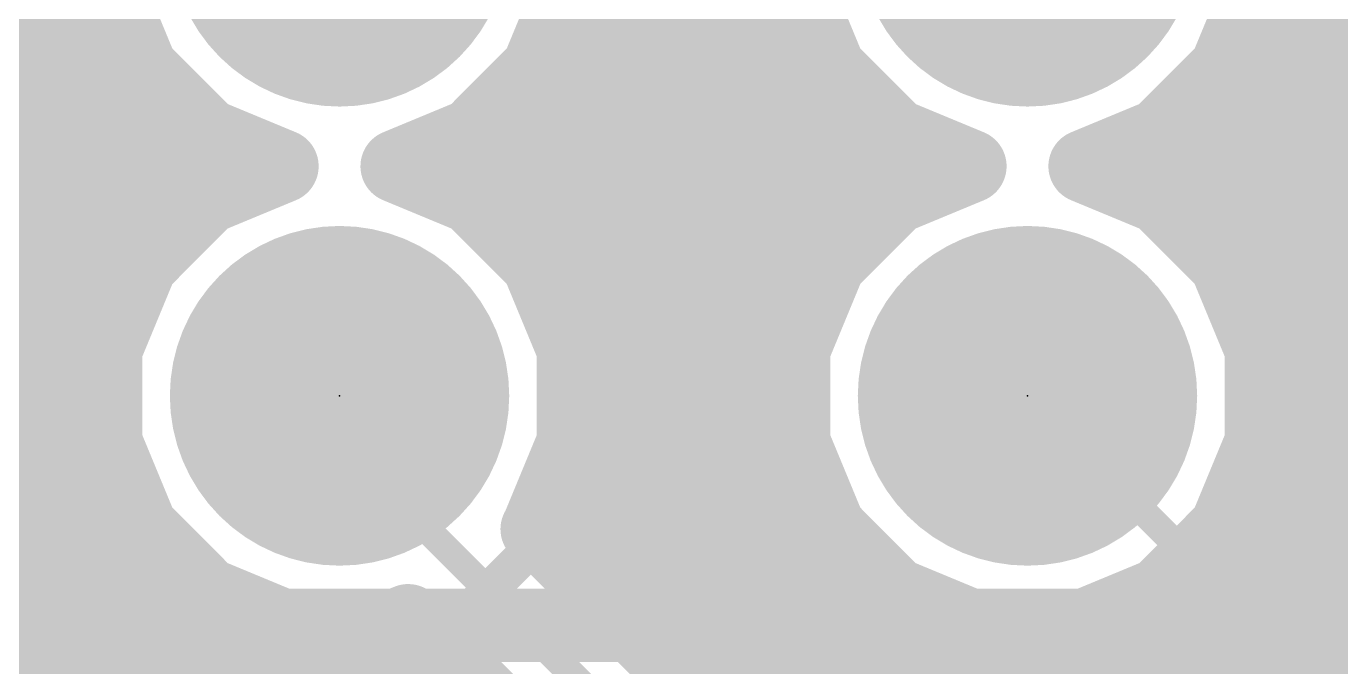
# Model space of a CAD drawing. Extents: x 0.5 to 37.4, y 3.1 to 45.2.
# Drawn here: x 13.51 to 20.78, y 26.44 to 29.98 of the extents above; entities that cross this region are included whole.
import ezdxf

# ---------------------------------------------------------------- set-up
doc = ezdxf.new("R2010")
doc.units = 0
for name, color, linetype in [('1', 22, 'CONTINUOUS'), ('121', 253, 'CONTINUOUS'), ('16', 175, 'CONTINUOUS'), ('17', 82, 'CONTINUOUS'), ('21', 253, 'CONTINUOUS'), ('23', 7, 'CONTINUOUS'), ('51', 253, 'CONTINUOUS')]:
    doc.layers.add(name, color=color, linetype=linetype)

# ---------------------------------------------------------------- blocks, each defined once
blk = doc.blocks.new('RECT')
blk.add_solid([(-0.5, -0.5), (0.5, -0.5), (-0.5, 0.5), (0.5, 0.5)])
blk = doc.blocks.new('ROUNDP')
at = {"const_width": 0.5}
blk.add_lwpolyline([(0, -0.25, 1), (0, 0.25, 1), (0, -0.25)], format="xyb", dxfattribs=at)

msp = doc.modelspace()

# ---------------------------------------------------------------- linework, layer by layer
at = {"layer": '1'}
for points, const_width in [([(13.9446, 30.2223), (14.1418, 29.7462)], 0.4064), ([(16.3382, 29.7462), (16.5354, 30.2223)], 0.4064), ([(17.7546, 30.2223), (17.9518, 29.7462)], 0.4064), ([(20.1482, 29.7462), (20.3454, 30.2223)], 0.4064), ([(12.6638, 30.0736), (14.0062, 30.0736)], 0.4064), ([(16.4738, 30.0736), (17.8162, 30.0736)], 0.4064), ([(20.2838, 30.0736), (21.6262, 30.0736)], 0.4064), ([(14.1418, 29.7462), (14.5062, 29.3818)], 0.4064), ([(15.9738, 29.3818), (16.3382, 29.7462)], 0.4064), ([(17.9518, 29.7462), (18.3162, 29.3818)], 0.4064), ([(19.7838, 29.3818), (20.1482, 29.7462)], 0.4064), ([(12.4492, 29.6672), (14.2208, 29.6672)], 0.4064), ([(16.2592, 29.6672), (18.0308, 29.6672)], 0.4064), ([(20.0692, 29.6672), (21.8408, 29.6672)], 0.4064), ([(14.5062, 29.3818), (14.921, 29.21)], 0.4064), ([(15.559, 29.21), (15.9738, 29.3818)], 0.4064), ([(18.3162, 29.3818), (18.731, 29.21)], 0.4064), ([(19.369, 29.21), (19.7838, 29.3818)], 0.4064), ([(11.8716, 29.2608), (14.7984, 29.2608)], 0.4064), ([(14.921, 29.21), (14.5062, 29.0382)], 0.4064), ([(15.9738, 29.0382), (15.559, 29.21)], 0.4064), ([(15.6816, 29.2608), (18.6084, 29.2608)], 0.4064), ([(18.731, 29.21), (18.3162, 29.0382)], 0.4064), ([(19.7838, 29.0382), (19.369, 29.21)], 0.4064), ([(19.4916, 29.2608), (22.4184, 29.2608)], 0.4064), ([(14.5062, 29.0382), (14.1418, 28.6738)], 0.4064), ([(16.3382, 28.6738), (15.9738, 29.0382)], 0.4064), ([(18.3162, 29.0382), (17.9518, 28.6738)], 0.4064), ([(20.1482, 28.6738), (19.7838, 29.0382)], 0.4064), ([(12.3476, 28.8544), (14.3224, 28.8544)], 0.4064), ([(16.1576, 28.8544), (18.1324, 28.8544)], 0.4064), ([(19.9676, 28.8544), (21.9424, 28.8544)], 0.4064), ([(14.1418, 28.6738), (13.9446, 28.1977)], 0.4064), ([(16.5354, 28.1977), (16.3382, 28.6738)], 0.4064), ([(17.9518, 28.6738), (17.7546, 28.1977)], 0.4064), ([(20.3454, 28.1977), (20.1482, 28.6738)], 0.4064), ([(12.6217, 28.448), (14.0483, 28.448)], 0.4064), ([(16.4317, 28.448), (17.8583, 28.448)], 0.4064), ([(20.2417, 28.448), (21.6683, 28.448)], 0.4064), ([(13.9446, 28.1977), (13.9446, 27.6823)], 0.4064), ([(16.5354, 27.6823), (16.5354, 28.1977)], 0.4064), ([(17.7546, 28.1977), (17.7546, 27.6823)], 0.4064), ([(20.3454, 27.6823), (20.3454, 28.1977)], 0.4064), ([(12.7254, 28.0416), (13.9446, 28.0416)], 0.4064), ([(16.5354, 28.0416), (17.7546, 28.0416)], 0.4064), ([(20.3454, 28.0416), (21.5646, 28.0416)], 0.4064), ([(15.24, 27.94), (15.24, 27.686)], 0.1524), ([(13.9446, 27.6823), (14.1418, 27.2062)], 0.4064), ([(16.3382, 27.2062), (16.5354, 27.6823)], 0.4064), ([(17.7546, 27.6823), (17.9518, 27.2062)], 0.4064), ([(20.1482, 27.2062), (20.3454, 27.6823)], 0.4064), ([(12.7059, 27.6352), (13.9641, 27.6352)], 0.4064), ([(16.5159, 27.6352), (17.7741, 27.6352)], 0.4064), ([(20.3259, 27.6352), (21.5841, 27.6352)], 0.4064), ([(15.24, 27.686), (18.7452, 24.1808)], 0.1524), ([(12.5375, 27.2288), (14.1325, 27.2288)], 0.4064), ([(14.1418, 27.2062), (14.5062, 26.8418)], 0.4064), ([(16.3343, 27.2023), (16.3382, 27.2062)], 0.4064), ([(18.7102, 24.8265), (16.3343, 27.2023)], 0.4064), ([(16.3475, 27.2288), (17.9425, 27.2288)], 0.4064), ([(17.9518, 27.2062), (18.3162, 26.8418)], 0.4064), ([(19.7838, 26.8418), (20.1482, 27.2062)], 0.4064), ([(20.1575, 27.2288), (21.7525, 27.2288)], 0.4064), ([(12.7226, 26.8224), (14.5531, 26.8224)], 0.4064), ([(14.5062, 26.8418), (14.9823, 26.6446)], 0.4064), ([(16.7142, 26.8224), (18.3631, 26.8224)], 0.4064), ([(18.3162, 26.8418), (18.7923, 26.6446)], 0.4064), ([(19.3077, 26.6446), (19.7838, 26.8418)], 0.4064), ([(19.7369, 26.8224), (22.1731, 26.8224)], 0.4064), ([(15.4977, 26.6446), (15.6201, 26.6953)], 0.4064), ([(15.6201, 26.6953), (18.3134, 24.0019)], 0.4064), ([(14.9823, 26.6446), (15.4977, 26.6446)], 0.4064), ([(18.7923, 26.6446), (19.3077, 26.6446)], 0.4064), ([(12.8905, 26.416), (15.8993, 26.416)], 0.4064), ([(17.1207, 26.416), (29.3068, 26.416)], 0.4064)]:
    msp.add_lwpolyline(points, dxfattribs=dict(at, const_width=const_width))
for points, const_width in [([(14.0062, 29.972, 1), (14.0062, 30.1752)], 0.2032), ([(16.4738, 30.1752, 1), (16.4738, 29.972)], 0.2032), ([(17.8162, 29.972, 1), (17.8162, 30.1752)], 0.2032), ([(20.2838, 30.1752, 1), (20.2838, 29.972)], 0.2032), ([(14.2137, 29.8181, 1), (14.07, 29.6744)], 0.2032), ([(16.41, 29.6744, 1), (16.2663, 29.8181)], 0.2032), ([(18.0237, 29.8181, 1), (17.88, 29.6744)], 0.2032), ([(20.22, 29.6744, 1), (20.0763, 29.8181)], 0.2032), ([(14.0479, 29.7073, 1), (14.2357, 29.7851)], 0.2032), ([(14.2208, 29.5656, 1), (14.2208, 29.7688)], 0.2032), ([(16.2592, 29.7688, 1), (16.2592, 29.5656)], 0.2032), ([(16.2443, 29.7851, 1), (16.4321, 29.7073)], 0.2032), ([(17.8579, 29.7073, 1), (18.0457, 29.7851)], 0.2032), ([(18.0308, 29.5656, 1), (18.0308, 29.7688)], 0.2032), ([(20.0692, 29.7688, 1), (20.0692, 29.5656)], 0.2032), ([(20.0543, 29.7851, 1), (20.2421, 29.7073)], 0.2032), ([(14.5451, 29.4757, 1), (14.4673, 29.2879)], 0.2032), ([(14.4344, 29.31, 1), (14.5781, 29.4537)], 0.2032), ([(15.9019, 29.4537, 1), (16.0456, 29.31)], 0.2032), ([(16.0127, 29.2879, 1), (15.9349, 29.4757)], 0.2032), ([(18.3551, 29.4757, 1), (18.2773, 29.2879)], 0.2032), ([(18.2444, 29.31, 1), (18.3881, 29.4537)], 0.2032), ([(19.7119, 29.4537, 1), (19.8556, 29.31)], 0.2032), ([(19.8227, 29.2879, 1), (19.7449, 29.4757)], 0.2032), ([(14.7984, 29.1592, 1), (14.7984, 29.3624)], 0.2032), ([(14.9599, 29.1161, 1), (14.8821, 29.3039)], 0.2032), ([(15.5979, 29.3039, 1), (15.5201, 29.1161)], 0.2032), ([(15.6816, 29.3624, 1), (15.6816, 29.1592)], 0.2032), ([(18.6084, 29.1592, 1), (18.6084, 29.3624)], 0.2032), ([(18.7699, 29.1161, 1), (18.6921, 29.3039)], 0.2032), ([(19.4079, 29.3039, 1), (19.3301, 29.1161)], 0.2032), ([(19.4916, 29.3624, 1), (19.4916, 29.1592)], 0.2032), ([(14.8821, 29.1161, 1), (14.9599, 29.3039)], 0.2032), ([(15.5201, 29.3039, 1), (15.5979, 29.1161)], 0.2032), ([(18.6921, 29.1161, 1), (18.7699, 29.3039)], 0.2032), ([(19.3301, 29.3039, 1), (19.4079, 29.1161)], 0.2032), ([(14.4673, 29.1321, 1), (14.5451, 28.9443)], 0.2032), ([(14.5781, 28.9663, 1), (14.4344, 29.11)], 0.2032), ([(16.0456, 29.11, 1), (15.9019, 28.9663)], 0.2032), ([(15.9349, 28.9443, 1), (16.0127, 29.1321)], 0.2032), ([(18.2773, 29.1321, 1), (18.3551, 28.9443)], 0.2032), ([(18.3881, 28.9663, 1), (18.2444, 29.11)], 0.2032), ([(19.8556, 29.11, 1), (19.7119, 28.9663)], 0.2032), ([(19.7449, 28.9443, 1), (19.8227, 29.1321)], 0.2032), ([(14.3224, 28.7528, 1), (14.3224, 28.956)], 0.2032), ([(16.1576, 28.956, 1), (16.1576, 28.7528)], 0.2032), ([(18.1324, 28.7528, 1), (18.1324, 28.956)], 0.2032), ([(19.9676, 28.956, 1), (19.9676, 28.7528)], 0.2032), ([(14.07, 28.7456, 1), (14.2137, 28.6019)], 0.2032), ([(14.2357, 28.6349, 1), (14.0479, 28.7127)], 0.2032), ([(16.4321, 28.7127, 1), (16.2443, 28.6349)], 0.2032), ([(16.2663, 28.6019, 1), (16.41, 28.7456)], 0.2032), ([(17.88, 28.7456, 1), (18.0237, 28.6019)], 0.2032), ([(18.0457, 28.6349, 1), (17.8579, 28.7127)], 0.2032), ([(20.2421, 28.7127, 1), (20.0543, 28.6349)], 0.2032), ([(20.0763, 28.6019, 1), (20.22, 28.7456)], 0.2032), ([(14.0483, 28.3464, 1), (14.0483, 28.5496)], 0.2032), ([(16.4317, 28.5496, 1), (16.4317, 28.3464)], 0.2032), ([(17.8583, 28.3464, 1), (17.8583, 28.5496)], 0.2032), ([(20.2417, 28.5496, 1), (20.2417, 28.3464)], 0.2032), ([(14.0462, 28.1977, 1), (13.843, 28.1977)], 0.2032), ([(16.637, 28.1977, 1), (16.4338, 28.1977)], 0.2032), ([(17.8562, 28.1977, 1), (17.653, 28.1977)], 0.2032), ([(20.447, 28.1977, 1), (20.2438, 28.1977)], 0.2032), ([(13.8507, 28.2366, 1), (14.0385, 28.1588)], 0.2032), ([(16.4415, 28.1588, 1), (16.6293, 28.2366)], 0.2032), ([(17.6607, 28.2366, 1), (17.8485, 28.1588)], 0.2032), ([(20.2515, 28.1588, 1), (20.4393, 28.2366)], 0.2032), ([(13.9446, 27.94, 1), (13.9446, 28.1432)], 0.2032), ([(16.5354, 28.1432, 1), (16.5354, 27.94)], 0.2032), ([(17.7546, 27.94, 1), (17.7546, 28.1432)], 0.2032), ([(20.3454, 28.1432, 1), (20.3454, 27.94)], 0.2032), ([(15.2781, 27.94, 1), (15.2019, 27.94)], 0.0762), ([(14.0385, 27.7212, 1), (13.8507, 27.6434)], 0.2032), ([(16.6293, 27.6434, 1), (16.4415, 27.7212)], 0.2032), ([(17.8485, 27.7212, 1), (17.6607, 27.6434)], 0.2032), ([(20.4393, 27.6434, 1), (20.2515, 27.7212)], 0.2032), ([(13.9641, 27.5336, 1), (13.9641, 27.7368)], 0.2032), ([(16.5159, 27.7368, 1), (16.5159, 27.5336)], 0.2032), ([(17.7741, 27.5336, 1), (17.7741, 27.7368)], 0.2032), ([(20.3259, 27.7368, 1), (20.3259, 27.5336)], 0.2032), ([(13.843, 27.6823, 1), (14.0462, 27.6823)], 0.2032), ([(15.2669, 27.7129, 1), (15.2131, 27.6591)], 0.0762), ([(16.4338, 27.6823, 1), (16.637, 27.6823)], 0.2032), ([(17.653, 27.6823, 1), (17.8562, 27.6823)], 0.2032), ([(20.2438, 27.6823, 1), (20.447, 27.6823)], 0.2032), ([(15.2019, 27.686, 1), (15.2781, 27.686)], 0.0762), ([(14.2137, 27.2781, 1), (14.07, 27.1344)], 0.2032), ([(14.1325, 27.1272, 1), (14.1325, 27.3304)], 0.2032), ([(16.4062, 27.2742, 1), (16.2625, 27.1305)], 0.2032), ([(16.2625, 27.2742, 1), (16.4061, 27.1305)], 0.2032), ([(16.3475, 27.3304, 1), (16.3475, 27.1272)], 0.2032), ([(16.41, 27.1343, 1), (16.2664, 27.2781)], 0.2032), ([(18.0237, 27.2781, 1), (17.88, 27.1344)], 0.2032), ([(17.9425, 27.1272, 1), (17.9425, 27.3304)], 0.2032), ([(20.1575, 27.3304, 1), (20.1575, 27.1272)], 0.2032), ([(20.22, 27.1344, 1), (20.0763, 27.2781)], 0.2032), ([(14.0479, 27.1673, 1), (14.2357, 27.2451)], 0.2032), ([(16.2443, 27.2451, 1), (16.4321, 27.1673)], 0.2032), ([(17.8579, 27.1673, 1), (18.0457, 27.2451)], 0.2032), ([(20.0543, 27.2451, 1), (20.2421, 27.1673)], 0.2032), ([(14.5451, 26.9357, 1), (14.4673, 26.7479)], 0.2032), ([(14.4344, 26.77, 1), (14.5781, 26.9137)], 0.2032), ([(14.5531, 26.7208, 1), (14.5531, 26.924)], 0.2032), ([(16.7142, 26.924, 1), (16.7142, 26.7208)], 0.2032), ([(18.3551, 26.9357, 1), (18.2773, 26.7479)], 0.2032), ([(18.2444, 26.77, 1), (18.3881, 26.9137)], 0.2032), ([(18.3631, 26.7208, 1), (18.3631, 26.924)], 0.2032), ([(19.7369, 26.924, 1), (19.7369, 26.7208)], 0.2032), ([(19.7119, 26.9137, 1), (19.8556, 26.77)], 0.2032), ([(19.8227, 26.7479, 1), (19.7449, 26.9357)], 0.2032), ([(15.6919, 26.7671, 1), (15.5482, 26.6235)], 0.2032), ([(15.6589, 26.6014, 1), (15.5812, 26.7892)], 0.2032), ([(14.9823, 26.7462, 1), (14.9823, 26.543)], 0.2032), ([(14.9434, 26.5507, 1), (15.0212, 26.7385)], 0.2032), ([(15.4588, 26.7385, 1), (15.5366, 26.5507)], 0.2032), ([(15.4977, 26.543, 1), (15.4977, 26.7462)], 0.2032), ([(18.7923, 26.7462, 1), (18.7923, 26.543)], 0.2032), ([(18.7534, 26.5507, 1), (18.8312, 26.7385)], 0.2032), ([(19.2688, 26.7385, 1), (19.3466, 26.5507)], 0.2032), ([(19.3077, 26.543, 1), (19.3077, 26.7462)], 0.2032), ([(15.8993, 26.3144, 1), (15.8993, 26.5176)], 0.2032), ([(17.1207, 26.5176, 1), (17.1207, 26.3144)], 0.2032)]:
    msp.add_lwpolyline(points, format="xyb", dxfattribs=dict(at, const_width=const_width))
at = {"layer": '121', "const_width": 0.4064}
msp.add_lwpolyline([(10.16, 26.67), (27.94, 26.67)], dxfattribs=at)
at = {"layer": '16', "const_width": 0.1524}
for points in [[(19.05, 27.94), (19.9898, 27.0002)], [(19.9898, 27.0002), (19.9898, 23.0378)]]:
    msp.add_lwpolyline(points, dxfattribs=at)
at = {"layer": '16', "const_width": 0.0762}
for points in [[(19.0769, 27.9669, 1), (19.0231, 27.9131)], [(20.0279, 27.0002, 1), (19.9517, 27.0002)], [(19.9629, 26.9733, 1), (20.0167, 27.0271)]]:
    msp.add_lwpolyline(points, format="xyb", dxfattribs=at)
at = {"layer": '21', "const_width": 0.2032}
for points in [[(13.97, 29.845), (13.97, 31.115)], [(16.51, 31.115), (16.51, 29.845)], [(17.78, 29.845), (17.78, 31.115)], [(20.32, 31.115), (20.32, 29.845)], [(14.605, 29.21), (13.97, 29.845)], [(16.51, 29.845), (15.875, 29.21)], [(18.415, 29.21), (17.78, 29.845)], [(20.32, 29.845), (19.685, 29.21)], [(13.97, 28.575), (14.605, 29.21)], [(15.875, 29.21), (16.51, 28.575)], [(17.78, 28.575), (18.415, 29.21)], [(19.685, 29.21), (20.32, 28.575)], [(13.97, 27.305), (13.97, 28.575)], [(16.51, 28.575), (16.51, 27.305)], [(17.78, 27.305), (17.78, 28.575)], [(20.32, 28.575), (20.32, 27.305)], [(13.97, 27.305), (14.605, 26.67)], [(15.875, 26.67), (16.51, 27.305)], [(17.78, 27.305), (18.415, 26.67)], [(19.685, 26.67), (20.32, 27.305)], [(14.605, 26.67), (15.875, 26.67)], [(18.415, 26.67), (19.685, 26.67)]]:
    msp.add_lwpolyline(points, dxfattribs=at)
at = {"layer": '21', "const_width": 0.1016}
for points in [[(14.0059, 29.8809, 1), (13.9341, 29.8091)], [(16.5459, 29.8091, 1), (16.4741, 29.8809)], [(17.8159, 29.8809, 1), (17.7441, 29.8091)], [(20.3559, 29.8091, 1), (20.2841, 29.8809)], [(13.9192, 29.845, 1), (14.0208, 29.845)], [(16.4592, 29.845, 1), (16.5608, 29.845)], [(17.7292, 29.845, 1), (17.8308, 29.845)], [(20.2692, 29.845, 1), (20.3708, 29.845)], [(14.6409, 29.1741, 1), (14.5691, 29.2459)], [(14.5691, 29.1741, 1), (14.6409, 29.2459)], [(15.9109, 29.2459, 1), (15.8391, 29.1741)], [(15.8391, 29.2459, 1), (15.9109, 29.1741)], [(18.4509, 29.1741, 1), (18.3791, 29.2459)], [(18.3791, 29.1741, 1), (18.4509, 29.2459)], [(19.7209, 29.2459, 1), (19.6491, 29.1741)], [(19.6491, 29.2459, 1), (19.7209, 29.1741)], [(14.0208, 28.575, 1), (13.9192, 28.575)], [(13.9341, 28.6109, 1), (14.0059, 28.5391)], [(16.5608, 28.575, 1), (16.4592, 28.575)], [(16.4741, 28.5391, 1), (16.5459, 28.6109)], [(17.8308, 28.575, 1), (17.7292, 28.575)], [(17.7441, 28.6109, 1), (17.8159, 28.5391)], [(20.3708, 28.575, 1), (20.2692, 28.575)], [(20.2841, 28.5391, 1), (20.3559, 28.6109)], [(14.0059, 27.3409, 1), (13.9341, 27.2691)], [(16.5459, 27.2691, 1), (16.4741, 27.3409)], [(17.8159, 27.3409, 1), (17.7441, 27.2691)], [(20.3559, 27.2691, 1), (20.2841, 27.3409)], [(13.9192, 27.305, 1), (14.0208, 27.305)], [(16.4592, 27.305, 1), (16.5608, 27.305)], [(17.7292, 27.305, 1), (17.8308, 27.305)], [(20.2692, 27.305, 1), (20.3708, 27.305)], [(14.605, 26.7208, 1), (14.605, 26.6192)], [(14.5691, 26.6341, 1), (14.6409, 26.7059)], [(15.8391, 26.7059, 1), (15.9109, 26.6341)], [(15.875, 26.6192, 1), (15.875, 26.7208)], [(18.415, 26.7208, 1), (18.415, 26.6192)], [(18.3791, 26.6341, 1), (18.4509, 26.7059)], [(19.6491, 26.7059, 1), (19.7209, 26.6341)], [(19.685, 26.6192, 1), (19.685, 26.7208)]]:
    msp.add_lwpolyline(points, format="xyb", dxfattribs=at)
at = {"layer": '23'}
for p in [(15.24, 27.94), (19.05, 27.94)]:
    msp.add_point(p, dxfattribs=at)

# ---------------------------------------------------------------- block references
at = {"layer": '17', "xscale": 1.8796, "yscale": 1.8796, "rotation": 180}
for p in [(15.24, 30.48), (15.24, 30.48), (19.05, 30.48), (19.05, 30.48), (15.24, 27.94), (15.24, 27.94), (19.05, 27.94), (19.05, 27.94)]:
    msp.add_blockref('ROUNDP', p, dxfattribs=at)
at = {"layer": '51', "xscale": 0.508, "yscale": 0.508, "rotation": 90}
for p in [(15.24, 27.94), (19.05, 27.94)]:
    msp.add_blockref('RECT', p, dxfattribs=at)

doc.saveas('drawing.dxf')
